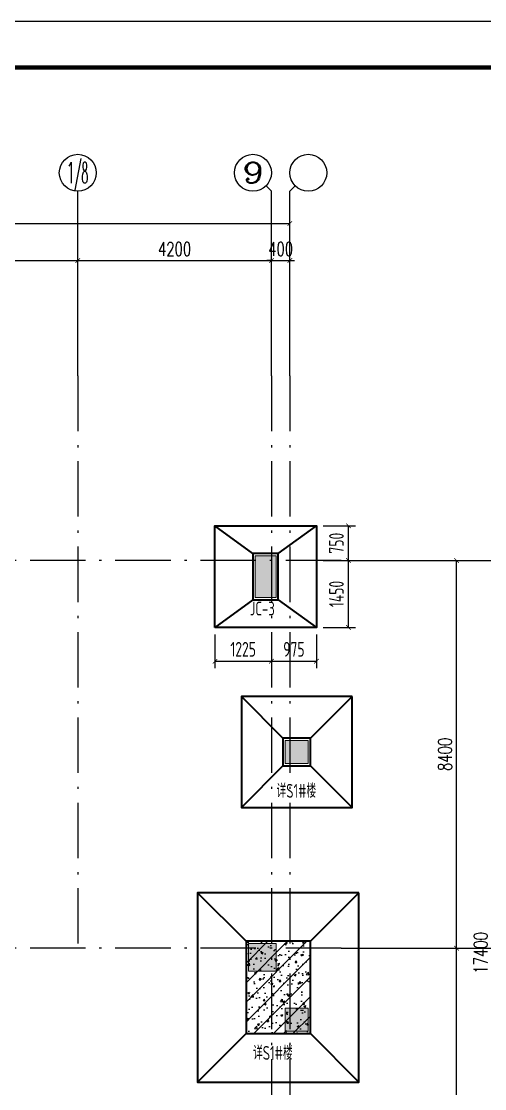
# Model space of a CAD drawing. Extents: x 169490 to 7584583, y -2399407 to 1374371.
# Drawn here: x 1447456 to 1457505, y 832069 to 855191 of the extents above; entities that cross this region are included whole.
import ezdxf
from ezdxf.enums import TextEntityAlignment as Align

# ---------------------------------------------------------------- set-up
doc = ezdxf.new("R2010")
doc.units = 0
doc.header["$LTSCALE"] = 100
doc.linetypes.add('D3轴线点划线', pattern=[18.5, 12, -3, 0.5, -3])
doc.layers.get('0').update_dxf_attribs({"linetype": 'CONTINUOUS'})
doc.layers.get('DEFPOINTS').update_dxf_attribs({"linetype": 'CONTINUOUS'})
for name, color, linetype in [('0P-标字', 7, 'CONTINUOUS'), ('AXIS', 3, 'CONTINUOUS'), ('AXIS_TEXT', 4, 'CONTINUOUS'), ('C-AXIS(轴号)', 3, 'CONTINUOUS'), ('C-AXIS-T(字)', 7, 'CONTINUOUS'), ('C-DOTE', 8, 'D3轴线点划线'), ('S-COLU-HATCH', 251, 'CONTINUOUS'), ('S-SLAB-DIM', 92, 'CONTINUOUS'), ('图框', 140, 'CONTINUOUS'), ('独立基础', 2, 'CONTINUOUS')]:
    doc.layers.add(name, color=color, linetype=linetype)
for name, color, linetype, lineweight in [('S-COLU-LINE1', 6, 'CONTINUOUS', 18), ('独基', 110, 'CONTINUOUS', 35), ('砼柱', 2, 'CONTINUOUS', 35)]:
    doc.layers.add(name, color=color, linetype=linetype, lineweight=lineweight)
doc.styles.add('_TCH_AXIS', font='COMPLEX', dxfattribs={"bigfont": 'GBCBIG'})
doc.styles.add('_TCH_DIM_T3', font='SIMPLEX.shx', dxfattribs={"width": 0.705882, "bigfont": 'GBCBIG.shx'})
doc.styles.add('COMPLEX', font='COMPLEX')
doc.styles.add('TSSD_Dimension', font='Tssdeng.shx', dxfattribs={"width": 0.7, "bigfont": 'tssdchn.shx'})
doc.styles.add('X', font='tssdeng.shx', dxfattribs={"width": 0.7, "bigfont": 'hztxt.shx'})
doc.dimstyles.new('_TCH_ARCH&&100', dxfattribs={"dimtxt": 297.5, "dimasz": 100, "dimexe": 250, "dimexo": 300, "dimgap": 100, "dimtad": 1, "dimdec": 0, "dimzin": 0, "dimdsep": 46, "dimtxsty": '_TCH_DIM_T3', "dimblk": 'ARCHTICK', "dimcen": 0.09, "dimclrt": 7, "dimazin": 2, "dimtfac": 1, "dimtdec": 0, "dimtix": 1, "dimtmove": 2, "dimatfit": 3, "dimfxl": 1, "dimtolj": 1, "dimtzin": 0, "dimarcsym": 0})
doc.dimstyles.new('TSSD_100_100$0', dxfattribs={"dimtxt": 320, "dimasz": 100, "dimexe": 150, "dimexo": 150, "dimgap": 100, "dimtad": 1, "dimdec": 0, "dimzin": 0, "dimdsep": 46, "dimtxsty": 'TSSD_Dimension', "dimblk": 'ARCHTICK', "dimcen": 0, "dimclrt": 7, "dimadec": 1, "dimazin": 0, "dimtfac": 1, "dimtdec": 0, "dimtix": 1, "dimtmove": 2, "dimatfit": 3, "dimldrblk": '_TSDBK', "dimfxl": 1, "dimtolj": 1, "dimtzin": 0, "dimarcsym": 0})

# ---------------------------------------------------------------- blocks, each defined once
blk = doc.blocks.new('_ARCHTICK')
at = {"const_width": 0.15}
blk.add_lwpolyline([(-0.5, -0.5), (0.5, 0.5)], dxfattribs=at)
blk = doc.blocks.new('*D420')
at = {"layer": 'AXIS', "color": 0, "lineweight": -2, "transparency": 16777216}
for p, q in [((1454695, 843511), (1457945, 843511)), ((1457695, 826111), (1457695, 843511)), ((1454695, 826111), (1457945, 826111))]:
    blk.add_line(p, q, dxfattribs=at)
at = {"layer": 'DEFPOINTS', "color": 0, "transparency": 16777216}
for p in [(1454395, 843511), (1457695, 843511), (1454395, 826111)]:
    blk.add_point(p, dxfattribs=at)
at = {"layer": 'AXIS', "color": 0, "lineweight": -2, "transparency": 16777216, "xscale": 100, "yscale": 100, "zscale": 100}
for p, rotation in [((1457695, 843511), 90), ((1457695, 826111), 270)]:
    blk.add_blockref('_ARCHTICK', p, dxfattribs=dict(at, rotation=rotation))
at = {"layer": 'AXIS', "color": 7, "transparency": 16777216, "insert": (1457420, 835011), "char_height": 297.5, "attachment_point": 5, "rotation": 90, "style": '_TCH_DIM_T3'}
blk.add_mtext('\\A1;17400', dxfattribs=at)
blk = doc.blocks.new('*D421')
at = {"layer": 'AXIS', "color": 0, "lineweight": -2, "transparency": 16777216}
for p, q in [((1454695, 843511), (1457145, 843511)), ((1456895, 835111), (1456895, 843511)), ((1454695, 835111), (1457145, 835111))]:
    blk.add_line(p, q, dxfattribs=at)
at = {"layer": 'DEFPOINTS', "color": 0, "transparency": 16777216}
for p in [(1454395, 843511), (1456895, 843511), (1454395, 835111)]:
    blk.add_point(p, dxfattribs=at)
at = {"layer": 'AXIS', "color": 0, "lineweight": -2, "transparency": 16777216, "xscale": 100, "yscale": 100, "zscale": 100}
for p, rotation in [((1456895, 843511), 90), ((1456895, 835111), 270)]:
    blk.add_blockref('_ARCHTICK', p, dxfattribs=dict(at, rotation=rotation))
at = {"layer": 'AXIS', "color": 7, "transparency": 16777216, "insert": (1456646, 839311), "char_height": 297.5, "attachment_point": 5, "rotation": 90, "style": '_TCH_DIM_T3'}
blk.add_mtext('\\A1;8400', dxfattribs=at)
blk = doc.blocks.new('*D422')
at = {"layer": 'AXIS', "color": 0, "lineweight": -2, "transparency": 16777216}
for p, q in [((1454695, 835111), (1457145, 835111)), ((1456895, 826111), (1456895, 835111)), ((1454695, 826111), (1457145, 826111))]:
    blk.add_line(p, q, dxfattribs=at)
at = {"layer": 'DEFPOINTS', "color": 0, "transparency": 16777216}
for p in [(1454395, 835111), (1456895, 835111), (1454395, 826111)]:
    blk.add_point(p, dxfattribs=at)
at = {"layer": 'AXIS', "color": 0, "lineweight": -2, "transparency": 16777216, "xscale": 100, "yscale": 100, "zscale": 100}
for p, rotation in [((1456895, 835111), 90), ((1456895, 826111), 270)]:
    blk.add_blockref('_ARCHTICK', p, dxfattribs=dict(at, rotation=rotation))
at = {"layer": 'AXIS', "color": 7, "transparency": 16777216, "insert": (1456646, 830611), "char_height": 297.5, "attachment_point": 5, "rotation": 90, "style": '_TCH_DIM_T3'}
blk.add_mtext('\\A1;9000', dxfattribs=at)
blk = doc.blocks.new('*D423')
at = {"layer": 'AXIS', "color": 0, "lineweight": -2, "transparency": 16777216}
for p, q in [((1398280, 847811), (1398280, 851061)), ((1453280, 847811), (1453280, 851061)), ((1398280, 850811), (1453280, 850811))]:
    blk.add_line(p, q, dxfattribs=at)
at = {"layer": 'DEFPOINTS', "color": 0, "transparency": 16777216}
for p in [(1453280, 850811), (1398280, 847511), (1453280, 847511)]:
    blk.add_point(p, dxfattribs=at)
at = {"layer": 'AXIS', "color": 0, "lineweight": -2, "transparency": 16777216, "xscale": 100, "yscale": 100, "zscale": 100, "rotation": 180}
blk.add_blockref('_ARCHTICK', (1398280, 850811), dxfattribs=at)
at = {"layer": 'AXIS', "color": 0, "lineweight": -2, "transparency": 16777216, "xscale": 100, "yscale": 100, "zscale": 100}
blk.add_blockref('_ARCHTICK', (1453280, 850811), dxfattribs=at)
at = {"layer": 'AXIS', "color": 7, "transparency": 16777216, "insert": (1425780, 851060), "char_height": 297.5, "attachment_point": 5, "style": '_TCH_DIM_T3'}
blk.add_mtext('\\A1;55000', dxfattribs=at)
blk = doc.blocks.new('*D424')
at = {"layer": 'AXIS', "color": 0, "lineweight": -2, "transparency": 16777216}
for p, q in [((1452880, 847811), (1452880, 850261)), ((1453280, 847811), (1453280, 850261)), ((1452880, 850011), (1452780, 850011)), ((1452880, 850011), (1453280, 850011)), ((1453280, 850011), (1453380, 850011))]:
    blk.add_line(p, q, dxfattribs=at)
at = {"layer": 'DEFPOINTS', "color": 0, "transparency": 16777216}
for p in [(1453280, 850011), (1452880, 847511), (1453280, 847511)]:
    blk.add_point(p, dxfattribs=at)
at = {"layer": 'AXIS', "color": 0, "lineweight": -2, "transparency": 16777216, "xscale": 100, "yscale": 100, "zscale": 100}
blk.add_blockref('_ARCHTICK', (1452880, 850011), dxfattribs=at)
at = {"layer": 'AXIS', "color": 0, "lineweight": -2, "transparency": 16777216, "xscale": 100, "yscale": 100, "zscale": 100, "rotation": 180}
blk.add_blockref('_ARCHTICK', (1453280, 850011), dxfattribs=at)
at = {"layer": 'AXIS', "color": 7, "transparency": 16777216, "insert": (1453080, 850260), "char_height": 297.5, "attachment_point": 5, "style": '_TCH_DIM_T3'}
blk.add_mtext('\\A1;400', dxfattribs=at)
blk = doc.blocks.new('*D425')
at = {"layer": 'AXIS', "color": 0, "lineweight": -2, "transparency": 16777216}
for p, q in [((1448680, 847811), (1448680, 850261)), ((1452880, 847811), (1452880, 850261)), ((1448680, 850011), (1452880, 850011))]:
    blk.add_line(p, q, dxfattribs=at)
at = {"layer": 'DEFPOINTS', "color": 0, "transparency": 16777216}
for p in [(1452880, 850011), (1448680, 847511), (1452880, 847511)]:
    blk.add_point(p, dxfattribs=at)
at = {"layer": 'AXIS', "color": 0, "lineweight": -2, "transparency": 16777216, "xscale": 100, "yscale": 100, "zscale": 100, "rotation": 180}
blk.add_blockref('_ARCHTICK', (1448680, 850011), dxfattribs=at)
at = {"layer": 'AXIS', "color": 0, "lineweight": -2, "transparency": 16777216, "xscale": 100, "yscale": 100, "zscale": 100}
blk.add_blockref('_ARCHTICK', (1452880, 850011), dxfattribs=at)
at = {"layer": 'AXIS', "color": 7, "transparency": 16777216, "insert": (1450780, 850260), "char_height": 297.5, "attachment_point": 5, "style": '_TCH_DIM_T3'}
blk.add_mtext('\\A1;4200', dxfattribs=at)
blk = doc.blocks.new('*D426')
at = {"layer": 'AXIS', "color": 0, "lineweight": -2, "transparency": 16777216}
for p, q in [((1444480, 847811), (1444480, 850261)), ((1448680, 847811), (1448680, 850261)), ((1444480, 850011), (1448680, 850011))]:
    blk.add_line(p, q, dxfattribs=at)
at = {"layer": 'DEFPOINTS', "color": 0, "transparency": 16777216}
for p in [(1448680, 850011), (1444480, 847511), (1448680, 847511)]:
    blk.add_point(p, dxfattribs=at)
at = {"layer": 'AXIS', "color": 0, "lineweight": -2, "transparency": 16777216, "xscale": 100, "yscale": 100, "zscale": 100, "rotation": 180}
blk.add_blockref('_ARCHTICK', (1444480, 850011), dxfattribs=at)
at = {"layer": 'AXIS', "color": 0, "lineweight": -2, "transparency": 16777216, "xscale": 100, "yscale": 100, "zscale": 100}
blk.add_blockref('_ARCHTICK', (1448680, 850011), dxfattribs=at)
at = {"layer": 'AXIS', "color": 7, "transparency": 16777216, "insert": (1446580, 850260), "char_height": 297.5, "attachment_point": 5, "style": '_TCH_DIM_T3'}
blk.add_mtext('\\A1;4200', dxfattribs=at)
blk = doc.blocks.new('_AXISO')
blk.add_circle((0, 0), 0.5)
at = {"layer": 'AXIS_TEXT', "style": 'COMPLEX', "width": 1.041667}
blk.add_attdef('A', text='', height=0.56, dxfattribs=at).set_placement((-0.25, -0.28), (0.25, -0.28), align=Align.FIT)
blk = doc.blocks.new('*D9232')
at = {"layer": 'DEFPOINTS', "color": 0, "ltscale": 10, "transparency": 16777216}
for p in [(1452880, 842061), (1453855, 842061), (1453855, 841328)]:
    blk.add_point(p, dxfattribs=at)
at = {"layer": 'S-SLAB-DIM', "color": 0, "lineweight": -2, "ltscale": 10, "transparency": 16777216}
for p, q in [((1452880, 841911), (1452880, 841178)), ((1453855, 841911), (1453855, 841178)), ((1452880, 841328), (1453855, 841328))]:
    blk.add_line(p, q, dxfattribs=at)
at = {"layer": 'S-SLAB-DIM', "color": 0, "lineweight": -2, "ltscale": 10, "transparency": 16777216, "xscale": 100, "yscale": 100, "zscale": 100, "rotation": 180}
blk.add_blockref('_ARCHTICK', (1452880, 841328), dxfattribs=at)
at = {"layer": 'S-SLAB-DIM', "color": 0, "lineweight": -2, "ltscale": 10, "transparency": 16777216, "xscale": 100, "yscale": 100, "zscale": 100}
blk.add_blockref('_ARCHTICK', (1453855, 841328), dxfattribs=at)
at = {"layer": 'S-SLAB-DIM', "color": 7, "ltscale": 10, "transparency": 16777216, "insert": (1453367, 841588), "char_height": 320, "attachment_point": 5, "style": 'TSSD_Dimension'}
blk.add_mtext('\\A1;975', dxfattribs=at)
blk = doc.blocks.new('_TSDBK')
blk.add_line((-1, 0), (0, 0))
at = {"const_width": 0.5}
blk.add_lwpolyline([(-0.7, -0.7), (0.7, 0.7)], dxfattribs=at)
blk = doc.blocks.new('*D9233')
at = {"layer": 'DEFPOINTS', "color": 0, "ltscale": 10, "transparency": 16777216}
for p in [(1453855, 843511), (1454550, 843511), (1453855, 842061)]:
    blk.add_point(p, dxfattribs=at)
at = {"layer": 'S-SLAB-DIM', "color": 0, "lineweight": -2, "ltscale": 10, "transparency": 16777216}
for p, q in [((1454005, 843511), (1454700, 843511)), ((1454550, 842061), (1454550, 843511)), ((1454005, 842061), (1454700, 842061))]:
    blk.add_line(p, q, dxfattribs=at)
at = {"layer": 'S-SLAB-DIM', "color": 0, "lineweight": -2, "ltscale": 10, "transparency": 16777216, "xscale": 100, "yscale": 100, "zscale": 100}
for p, rotation in [((1454550, 843511), 90), ((1454550, 842061), 270)]:
    blk.add_blockref('_ARCHTICK', p, dxfattribs=dict(at, rotation=rotation))
at = {"layer": 'S-SLAB-DIM', "color": 7, "ltscale": 10, "transparency": 16777216, "insert": (1454290, 842786), "char_height": 320, "attachment_point": 5, "rotation": 90, "style": 'TSSD_Dimension'}
blk.add_mtext('\\A1;1450', dxfattribs=at)
blk = doc.blocks.new('*D9234')
at = {"layer": 'DEFPOINTS', "color": 0, "ltscale": 10, "transparency": 16777216}
for p in [(1453855, 844261), (1454550, 844261), (1453855, 843511)]:
    blk.add_point(p, dxfattribs=at)
at = {"layer": 'S-SLAB-DIM', "color": 0, "lineweight": -2, "ltscale": 10, "transparency": 16777216}
for p, q in [((1454005, 844261), (1454700, 844261)), ((1454550, 843511), (1454550, 844261)), ((1454005, 843511), (1454700, 843511))]:
    blk.add_line(p, q, dxfattribs=at)
at = {"layer": 'S-SLAB-DIM', "color": 0, "lineweight": -2, "ltscale": 10, "transparency": 16777216, "xscale": 100, "yscale": 100, "zscale": 100}
for p, rotation in [((1454550, 844261), 90), ((1454550, 843511), 270)]:
    blk.add_blockref('_ARCHTICK', p, dxfattribs=dict(at, rotation=rotation))
at = {"layer": 'S-SLAB-DIM', "color": 7, "ltscale": 10, "transparency": 16777216, "insert": (1454290, 843886), "char_height": 320, "attachment_point": 5, "rotation": 90, "style": 'TSSD_Dimension'}
blk.add_mtext('\\A1;750', dxfattribs=at)
blk = doc.blocks.new('*D9235')
at = {"layer": 'DEFPOINTS', "color": 0, "ltscale": 10, "transparency": 16777216}
for p in [(1451655, 842061), (1452880, 842061), (1452880, 841328)]:
    blk.add_point(p, dxfattribs=at)
at = {"layer": 'S-SLAB-DIM', "color": 0, "lineweight": -2, "ltscale": 10, "transparency": 16777216}
for p, q in [((1451655, 841911), (1451655, 841178)), ((1452880, 841911), (1452880, 841178)), ((1451655, 841328), (1452880, 841328))]:
    blk.add_line(p, q, dxfattribs=at)
at = {"layer": 'S-SLAB-DIM', "color": 0, "lineweight": -2, "ltscale": 10, "transparency": 16777216, "xscale": 100, "yscale": 100, "zscale": 100, "rotation": 180}
blk.add_blockref('_ARCHTICK', (1451655, 841328), dxfattribs=at)
at = {"layer": 'S-SLAB-DIM', "color": 0, "lineweight": -2, "ltscale": 10, "transparency": 16777216, "xscale": 100, "yscale": 100, "zscale": 100}
blk.add_blockref('_ARCHTICK', (1452880, 841328), dxfattribs=at)
at = {"layer": 'S-SLAB-DIM', "color": 7, "ltscale": 10, "transparency": 16777216, "insert": (1452267, 841588), "char_height": 320, "attachment_point": 5, "style": 'TSSD_Dimension'}
blk.add_mtext('\\A1;1225', dxfattribs=at)

msp = doc.modelspace()

# ---------------------------------------------------------------- hatches: boundary and pattern name
at = {"layer": 'S-COLU-HATCH', "ltscale": 10}
h = msp.add_hatch(color=256, dxfattribs=at)
h.dxf.hatch_style = 1
h.paths.add_polyline_path([(1452979.8, 843611.1), (1452529.8, 843611.1), (1452529.8, 842711.1), (1452979.8, 842711.1)])
at = {"layer": 'S-COLU-HATCH'}
h = msp.add_hatch(color=256, dxfattribs=at)
h.dxf.hatch_style = 1
h.paths.add_polyline_path([(1452529.8, 843611.1), (1452979.8, 843611.1), (1452979.8, 842711.1), (1452529.8, 842711.1)])
at = {"layer": 'S-COLU-HATCH', "ltscale": 10}
h = msp.add_hatch(color=256, dxfattribs=at)
h.dxf.hatch_style = 1
h.paths.add_polyline_path([(1452979.8, 843611.1), (1452529.8, 843611.1), (1452529.8, 842711.1), (1452979.8, 842711.1)])
at = {"layer": 'S-COLU-HATCH'}
h = msp.add_hatch(color=256, dxfattribs=at)
h.dxf.hatch_style = 1
h.paths.add_polyline_path([(1453178.8, 839611.1), (1453678.8, 839611.1), (1453678.8, 839111.1), (1453178.8, 839111.1)])
at = {"layer": 'S-COLU-HATCH', "ltscale": 10}
h = msp.add_hatch(color=256, dxfattribs=at)
h.dxf.hatch_style = 1
h.paths.add_polyline_path([(1452979.8, 835211.1), (1452379.8, 835211.1), (1452379.8, 834611.1), (1452979.8, 834611.1)])
h = msp.add_hatch(color=256, dxfattribs=at)
h.dxf.hatch_style = 1
h.paths.add_polyline_path([(1452979.8, 835211.1), (1452379.8, 835211.1), (1452379.8, 834611.1), (1452979.8, 834611.1)])
at = {"layer": 'S-COLU-HATCH'}
h = msp.add_hatch(color=256, dxfattribs=at)
h.dxf.hatch_style = 1
h.paths.add_polyline_path([(1453178.8, 833811.1), (1453678.8, 833811.1), (1453678.8, 833311.1), (1453178.8, 833311.1)])
at = {"layer": '独立基础', "ltscale": 10}
h = msp.add_hatch(dxfattribs=at)
h.set_pattern_fill('ARMORED', color=251, scale=60)
h.set_pattern_definition([(50, (1129528.77, -947.53), (430.35611, -37.65128), [45, -495]), (355, (1129528.77, -947.53), (-83.2508, 451.31528), [36, -396]), (100.4514, (1129564.63, -950.67), (347.10563, 413.66373), [38.24411, -420.68527]), (46.1842, (1129528.77, -827.53), (640.34463, -99.3114), [67.5, -742.5]), (96.6356, (1129582.13, -835.8), (560.79762, 584.47072), [57.36617, -631.0278]), (351.1842, (1129528.8, -827.5), (560.79717, 584.47116), [54, -594]), (21, (1129588.77, -857.53), (358.14423, -241.57133), [45, -495]), (326, (1129588.77, -857.53), (145.9892, 435.09003), [36, -396]), (71.4514, (1129618.6, -877.66), (504.13358, 193.5183), [38.24411, -420.68527]), (37.5, (1129528.77, -947.53), (7.295913, 199.736312), [0, -391.2, 0, -402, 0, -397.5]), (7.5, (1129528.77, -947.53), (157.84172, 236.647027), [0, -229.2, 0, -382.2, 0, -151.5]), (327.5, (1129394.97, -947.53), (320.293462, -13.532923), [0, -150, 0, -468, 0, -621]), (317.5, (1129334.97, -947.53), (349.9117, 60.06299), [0, -195, 0, -310.8, 0, -441]), (45, (1129528.77, -947.53), (-212.13203, 212.13203), [])])
h.paths.add_polyline_path([(1453728.8, 835261.1), (1452328.8, 835261.1), (1452328.8, 833261.1), (1453728.8, 833261.1)])

# ---------------------------------------------------------------- linework, layer by layer
at = {"layer": 'C-AXIS(轴号)'}
for p, q in [((1452762.6, 851628.3), (1452879.8, 851511.1)), ((1453396.9, 851628.3), (1453279.8, 851511.1)), ((1448679.8, 847511.1), (1448679.8, 851511.1)), ((1452879.8, 847511.1), (1452879.8, 851511.1)), ((1453279.8, 847511.1), (1453279.8, 851511.1)), ((1454395.1, 843511.1), (1458395.1, 843511.1)), ((1454395.1, 835111.1), (1458395.1, 835111.1))]:
    msp.add_line(p, q, dxfattribs=at)
at = {"layer": 'C-DOTE'}
for p, q in [((1448679.8, 847511.1), (1448679.8, 835111.1)), ((1452879.8, 847511.1), (1452879.8, 821311.1)), ((1453279.8, 847511.1), (1453279.8, 821311.1)), ((1454395.1, 843511.1), (1395979.8, 843511.1)), ((1454395.1, 835111.1), (1395979.8, 835111.1))]:
    msp.add_line(p, q, dxfattribs=at)
at = {"layer": 'S-COLU-LINE1'}
for points in [[(1452979.8, 843611.1), (1452529.8, 843611.1), (1452529.8, 842711.1), (1452979.8, 842711.1)], [(1452529.8, 843611.1), (1452979.8, 843611.1), (1452979.8, 842711.1), (1452529.8, 842711.1)], [(1452979.8, 843611.1), (1452529.8, 843611.1), (1452529.8, 842711.1), (1452979.8, 842711.1)], [(1453178.8, 839611.1), (1453678.8, 839611.1), (1453678.8, 839111.1), (1453178.8, 839111.1)], [(1452979.8, 835211.1), (1452379.8, 835211.1), (1452379.8, 834611.1), (1452979.8, 834611.1)], [(1452979.8, 835211.1), (1452379.8, 835211.1), (1452379.8, 834611.1), (1452979.8, 834611.1)], [(1453178.8, 833811.1), (1453678.8, 833811.1), (1453678.8, 833311.1), (1453178.8, 833311.1)]]:
    msp.add_lwpolyline(points, close=True, dxfattribs=at)
at = {"layer": '图框'}
msp.add_lwpolyline([(1385935.3, 795791.4), (1470035.3, 795791.4), (1470035.3, 855191.4), (1385935.3, 855191.4)], close=True, dxfattribs=at)
at = {"layer": '图框', "const_width": 100}
msp.add_lwpolyline([(1388435.3, 796791.4), (1469035.3, 796791.4), (1469035.3, 854191.4), (1388435.3, 854191.4)], close=True, dxfattribs=at)
at = {"layer": '独基', "color": 32}
for p, q in [((1452479.8, 843661.1), (1451654.8, 844261.1)), ((1453029.8, 843661.1), (1453854.8, 844261.1)), ((1452479.8, 842661.1), (1451654.8, 842061.1)), ((1453029.8, 842661.1), (1453854.8, 842061.1)), ((1453129.8, 839661.1), (1452229.8, 840561.1)), ((1453729.8, 839661.1), (1454629.8, 840561.1)), ((1453129.8, 839061.1), (1452229.8, 838161.1)), ((1453729.8, 839061.1), (1454629.8, 838161.1)), ((1452328.8, 835261.1), (1451278.8, 836311.1)), ((1453728.8, 835261.1), (1454778.8, 836311.1)), ((1452328.8, 833261.1), (1451278.8, 832211.1)), ((1453728.8, 833261.1), (1454778.8, 832211.1))]:
    msp.add_line(p, q, dxfattribs=at)
for points in [[(1451654.8, 842061.1), (1451654.8, 844261.1), (1453854.8, 844261.1), (1453854.8, 842061.1)], [(1453029.8, 843661.1), (1452479.8, 843661.1), (1452479.8, 842661.1), (1453029.8, 842661.1)], [(1454629.8, 840561.1), (1452229.8, 840561.1), (1452229.8, 838161.1), (1454629.8, 838161.1)], [(1453729.8, 839661.1), (1453129.8, 839661.1), (1453129.8, 839061.1), (1453729.8, 839061.1)], [(1454778.8, 836311.1), (1451278.8, 836311.1), (1451278.8, 832211.1), (1454778.8, 832211.1)], [(1453728.8, 835261.1), (1452328.8, 835261.1), (1452328.8, 833261.1), (1453728.8, 833261.1)]]:
    msp.add_lwpolyline(points, close=True, dxfattribs=at)
at = {"layer": '砼柱', "ltscale": 10}
msp.add_lwpolyline([(1388435.3, 854191.4), (1462040.2, 854191.4), (1462040.2, 796791.4), (1388435.3, 796791.4)], close=True, dxfattribs=at)

# ---------------------------------------------------------------- block references
at = {"layer": 'C-AXIS(轴号)'}
ref = msp.add_blockref('_AXISO', (1448679.8, 851911.1), dxfattribs=dict(at, xscale=800, yscale=800, zscale=800))
ref.add_attrib('A', '1/8', dxfattribs={"layer": 'C-AXIS-T(字)', "height": 452.55, "style": '_TCH_AXIS', "width": 0.411765}).set_placement((1448453.5, 851684.8), (1448906.1, 851684.8), align=Align.FIT)
ref = msp.add_blockref('_AXISO', (1452479.8, 851911.1), dxfattribs=dict(at, xscale=800, yscale=800, zscale=800))
ref.add_attrib('A', '9', dxfattribs={"layer": 'C-AXIS-T(字)', "height": 452.5, "style": '_TCH_AXIS', "width": 1.5}).set_placement((1452253.5, 851684.8), (1452706.1, 851684.8), align=Align.FIT)
at = {"layer": 'C-AXIS(轴号)', "xscale": 800, "yscale": 800, "zscale": 800}
msp.add_blockref('_AXISO', (1453679.8, 851911.1), dxfattribs=at)

# ---------------------------------------------------------------- texts
at = {"layer": '0P-标字', "color": 80, "linetype": 'Continuous', "style": 'X', "width": 0.7}
for s, p in [('JC-3', (1452410.5, 842229.8, 3000)), ('详S1#楼', (1452990.9, 838280.4)), ('详S1#楼', (1452482, 832603.3))]:
    msp.add_text(s, height=300, dxfattribs=at).set_placement(p, align=Align.BOTTOM_LEFT)

# ---------------------------------------------------------------- dimensions: what is measured, and where the dimension line sits
at = {"layer": 'AXIS'}
for p1, p2, distance, picture, middle in [((1398279.8, 847511.1), (1453279.8, 847511.1), 3300, '*D423', (1425779.8, 851059.9)), ((1444479.8, 847511.1), (1448679.8, 847511.1), 2500, '*D426', (1446579.8, 850259.9)), ((1448679.8, 847511.1), (1452879.8, 847511.1), 2500, '*D425', (1450779.8, 850259.9)), ((1452879.8, 847511.1), (1453279.8, 847511.1), 2500, '*D424', (1453079.8, 850259.9)), ((1454395.1, 835111.1), (1454395.1, 843511.1), -2500, '*D421', (1456646.4, 839311.1)), ((1454395.1, 826111.1), (1454395.1, 835111.1), -2500, '*D422', (1456646.4, 830611.1))]:
    dim = msp.add_aligned_dim(p1=p1, p2=p2, distance=distance, dimstyle='_TCH_ARCH&&100', dxfattribs=at)
    dim.commit()
    dim.dimension.update_dxf_attribs({"geometry": picture, "text_midpoint": middle})
dim = msp.add_linear_dim(base=(1457695.1, 843511.1), p1=(1454395.1, 826111.1), p2=(1454395.1, 843511.1), angle=90, dimstyle='_TCH_ARCH&&100', dxfattribs=at)
dim.commit()
dim.dimension.update_dxf_attribs({"geometry": '*D420', "text_midpoint": (1457420.1, 835011.1), "dimtype": 161})
at = {"layer": 'S-SLAB-DIM', "ltscale": 10}
for base, p1, p2, picture, middle in [((1454550.3, 844261.1), (1453854.8, 843511.1), (1453854.8, 844261.1), '*D9234', (1454290.3, 843886.1)), ((1454550.3, 843511.1), (1453854.8, 842061.1), (1453854.8, 843511.1), '*D9233', (1454290.3, 842786.1))]:
    dim = msp.add_linear_dim(base=base, p1=p1, p2=p2, angle=90, dimstyle='TSSD_100_100$0', dxfattribs=at)
    dim.commit()
    dim.dimension.update_dxf_attribs({"geometry": picture, "text_midpoint": middle})
for base, p1, p2, picture, middle in [((1452879.8, 841328.2), (1451654.8, 842061.1), (1452879.8, 842061.1), '*D9235', (1452267.3, 841588.2)), ((1453854.8, 841328.2), (1452879.8, 842061.1), (1453854.8, 842061.1), '*D9232', (1453367.3, 841588.2))]:
    dim = msp.add_linear_dim(base=base, p1=p1, p2=p2, dimstyle='TSSD_100_100$0', dxfattribs=at)
    dim.commit()
    dim.dimension.update_dxf_attribs({"geometry": picture, "text_midpoint": middle})

doc.saveas('drawing.dxf')
